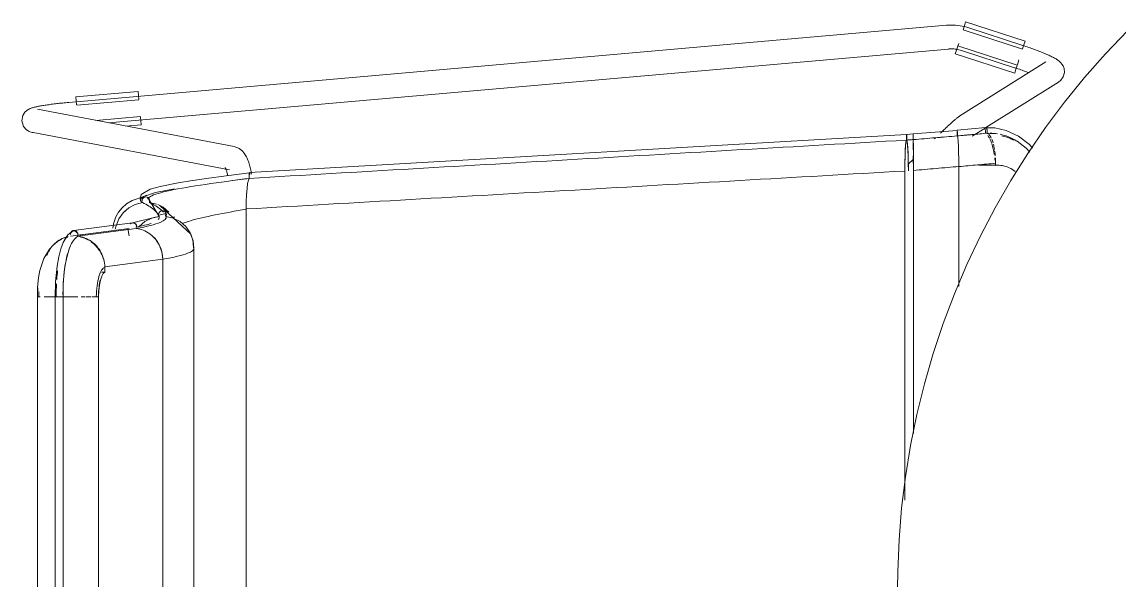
# Model space of a CAD drawing. Header units: millimetres. Extents: x 155927 to 326028, y -36033 to 97293.
# Drawn here: x 168914 to 169468, y 12309 to 12591 of the extents above; entities that cross this region are included whole.
import ezdxf

# ---------------------------------------------------------------- set-up
doc = ezdxf.new("R2010")
doc.units = ezdxf.units.MM
doc.header["$MEASUREMENT"] = 0
doc.layers.add('I-FURN', color=8, linetype='CONTINUOUS', lineweight=9)

msp = doc.modelspace()

# ---------------------------------------------------------------- linework, layer by layer
at = {"layer": 'I-FURN'}
for p, q in [((169390.15, 12589.47), (169390.78, 12591.42)), ((169390.78, 12591.42), (169420.79, 12581.73)), ((169381.1, 12589.71), (168937.78, 12550.76)), ((169381.14, 12589.71), (169381.1, 12589.71)), ((169382.28, 12589.79), (169381.14, 12589.71)), ((169383.42, 12589.82), (169382.28, 12589.79)), ((169384.57, 12589.8), (169383.42, 12589.82)), ((169385.71, 12589.74), (169384.57, 12589.8)), ((169386.84, 12589.63), (169385.71, 12589.74)), ((169387.97, 12589.48), (169386.84, 12589.63)), ((169389.1, 12589.28), (169387.97, 12589.48)), ((169390.22, 12589.04), (169389.1, 12589.28)), ((169389.48, 12587.38), (169419.48, 12577.69)), ((169389.51, 12587.5), (169390.15, 12589.47)), ((169391.32, 12588.75), (169390.22, 12589.04)), ((169392.41, 12588.42), (169391.32, 12588.75)), ((169419.23, 12579.71), (169392.41, 12588.42)), ((169472.47, 12586.92), (169461.43, 12575.34)), ((169386.9, 12579.41), (169387.28, 12580.57)), ((169420.79, 12581.73), (169420.16, 12579.78)), ((168957.8, 12540.47), (169382.15, 12577.75)), ((169382.15, 12577.76), (169382.81, 12577.8)), ((169382.81, 12577.8), (169383.47, 12577.82)), ((169383.47, 12577.82), (169384.13, 12577.81)), ((169384.13, 12577.81), (169384.79, 12577.78)), ((169384.79, 12577.78), (169385.45, 12577.71)), ((169385.45, 12577.71), (169386.11, 12577.63)), ((169385.57, 12575.27), (169386.2, 12577.22)), ((169385.57, 12575.27), (169415.57, 12565.58)), ((169386.11, 12577.63), (169386.76, 12577.51)), ((169386.2, 12577.22), (169386.83, 12579.19)), ((169386.76, 12577.51), (169387.41, 12577.37)), ((169416.88, 12569.62), (169386.87, 12579.31)), ((169387.41, 12577.37), (169388.05, 12577.21)), ((169388.05, 12577.21), (169388.68, 12577.02)), ((169388.68, 12577.02), (169388.71, 12577.01)), ((169388.71, 12577.01), (169415.52, 12568.3)), ((169419.69, 12579.56), (169419.23, 12579.71)), ((169420.16, 12579.78), (169419.52, 12577.81)), ((169420.43, 12579.32), (169419.69, 12579.56)), ((169421.16, 12579.07), (169420.43, 12579.32)), ((169421.9, 12578.82), (169421.16, 12579.07)), ((169422.63, 12578.57), (169421.9, 12578.82)), ((169423.35, 12578.32), (169422.63, 12578.57)), ((169424.06, 12578.06), (169423.35, 12578.32)), ((169424.77, 12577.81), (169424.06, 12578.06)), ((169425.47, 12577.56), (169424.77, 12577.81)), ((169426.16, 12577.3), (169425.47, 12577.56)), ((169426.84, 12577.05), (169426.16, 12577.3)), ((169427.5, 12576.79), (169426.84, 12577.05)), ((169428.15, 12576.54), (169427.5, 12576.79)), ((169428.79, 12576.29), (169428.15, 12576.54)), ((169429.42, 12576.04), (169428.79, 12576.29)), ((169430.03, 12575.79), (169429.42, 12576.04)), ((169430.63, 12575.54), (169430.03, 12575.79)), ((169431.2, 12575.29), (169430.63, 12575.54)), ((169431.77, 12575.05), (169431.2, 12575.29)), ((169432.31, 12574.81), (169431.77, 12575.05)), ((169432.84, 12574.57), (169432.31, 12574.81)), ((169433.35, 12574.34), (169432.84, 12574.57)), ((169461.43, 12575.34), (169450.86, 12563.33)), ((169431.38, 12571.22), (169387.8, 12543.91)), ((169416.84, 12569.5), (169416.2, 12567.53)), ((169416.91, 12569.72), (169417.71, 12572.2)), ((169433.84, 12574.11), (169433.35, 12574.34)), ((169434.31, 12573.87), (169433.84, 12574.11)), ((169434.77, 12573.65), (169434.31, 12573.87)), ((169435.21, 12573.42), (169434.77, 12573.65)), ((169435.64, 12573.19), (169435.21, 12573.42)), ((169436.05, 12572.96), (169435.64, 12573.19)), ((169436.45, 12572.72), (169436.05, 12572.96)), ((169436.84, 12572.48), (169436.45, 12572.72)), ((169437.22, 12572.22), (169436.84, 12572.48)), ((169437.61, 12571.95), (169437.22, 12572.22)), ((169438.02, 12571.63), (169437.61, 12571.95)), ((169438.44, 12571.26), (169438.02, 12571.63)), ((169438.91, 12570.8), (169438.44, 12571.26)), ((169439.43, 12570.17), (169438.91, 12570.8)), ((169439.99, 12569.26), (169439.43, 12570.17)), ((169440.52, 12567.88), (169439.99, 12569.26)), ((169415.85, 12568.19), (169415.52, 12568.3)), ((169416.2, 12567.53), (169415.57, 12565.58)), ((169416.54, 12567.96), (169415.85, 12568.19)), ((169417.23, 12567.73), (169416.54, 12567.96)), ((169417.92, 12567.5), (169417.23, 12567.73)), ((169418.6, 12567.27), (169417.92, 12567.5)), ((169419.27, 12567.03), (169418.6, 12567.27)), ((169419.94, 12566.8), (169419.27, 12567.03)), ((169420.59, 12566.56), (169419.94, 12566.8)), ((169421.24, 12566.32), (169420.59, 12566.56)), ((169421.88, 12566.09), (169421.24, 12566.32)), ((169422.5, 12565.86), (169421.88, 12566.09)), ((169438.88, 12561.94), (169440.1, 12563.68)), ((169440.1, 12563.68), (169440.69, 12565.9)), ((169440.69, 12565.9), (169440.52, 12567.88)), ((169400.99, 12538.02), (169437.76, 12561.05)), ((169438.88, 12561.94), (169437.76, 12561.05)), ((169450.86, 12563.33), (169440.78, 12550.91)), ((168941.38, 12553.57), (168972.79, 12556.33)), ((168941.56, 12551.53), (168941.38, 12553.57)), ((168972.79, 12556.33), (168972.97, 12554.29)), ((168972.97, 12554.29), (168973.15, 12552.23)), ((168916.53, 12546.65), (168917.24, 12547.13)), ((168917.24, 12547.13), (168917.8, 12547.43)), ((168917.8, 12547.43), (168918.27, 12547.65)), ((168918.27, 12547.65), (168918.7, 12547.81)), ((168918.7, 12547.81), (168919.1, 12547.96)), ((168919.1, 12547.96), (168919.5, 12548.08)), ((168919.5, 12548.08), (168919.89, 12548.2)), ((168919.89, 12548.2), (168920.3, 12548.3)), ((168920.3, 12548.3), (168920.71, 12548.41)), ((168920.71, 12548.41), (168921.14, 12548.51)), ((168921.14, 12548.51), (168921.58, 12548.61)), ((168921.58, 12548.61), (168922.04, 12548.7)), ((169021.22, 12528.47), (168921.93, 12547.28)), ((168922.04, 12548.7), (168922.52, 12548.8)), ((168922.52, 12548.8), (168923.01, 12548.89)), ((168923.01, 12548.89), (168923.53, 12548.99)), ((168923.53, 12548.99), (168924.06, 12549.08)), ((168924.06, 12549.08), (168924.61, 12549.17)), ((168924.61, 12549.17), (168925.18, 12549.27)), ((168925.18, 12549.27), (168925.77, 12549.36)), ((168925.77, 12549.36), (168926.37, 12549.45)), ((168926.37, 12549.45), (168926.99, 12549.54)), ((168926.99, 12549.54), (168927.62, 12549.63)), ((168927.62, 12549.63), (168928.27, 12549.72)), ((168928.27, 12549.72), (168928.94, 12549.81)), ((168928.94, 12549.81), (168929.61, 12549.89)), ((168929.61, 12549.89), (168930.3, 12549.98)), ((168930.3, 12549.98), (168931, 12550.06)), ((168931, 12550.06), (168931.71, 12550.15)), ((168931.71, 12550.15), (168932.43, 12550.23)), ((168932.43, 12550.23), (168933.15, 12550.31)), ((168933.15, 12550.31), (168933.88, 12550.39)), ((168933.88, 12550.39), (168934.62, 12550.46)), ((168934.62, 12550.46), (168935.37, 12550.54)), ((168935.37, 12550.54), (168936.12, 12550.61)), ((168936.12, 12550.61), (168936.87, 12550.68)), ((168936.87, 12550.68), (168937.62, 12550.75)), ((168937.62, 12550.75), (168937.78, 12550.76)), ((168941.74, 12549.47), (168941.56, 12551.53)), ((168941.75, 12549.34), (168973.17, 12552.1)), ((169440.78, 12550.91), (169431.2, 12538.09)), ((168914.1, 12541.38), (168914.58, 12544.14)), ((168914.93, 12538.63), (168914.1, 12541.38)), ((168914.58, 12544.14), (168915.62, 12545.79)), ((168915.62, 12545.79), (168916.53, 12546.65)), ((168973.91, 12543.65), (168951.43, 12541.68)), ((168973.92, 12543.53), (168974.1, 12541.47)), ((168974.1, 12541.47), (168974.28, 12539.42)), ((169384.67, 12541.38), (169384.35, 12541.09)), ((169384.98, 12541.65), (169384.67, 12541.38)), ((169385.28, 12541.91), (169384.98, 12541.65)), ((169385.56, 12542.15), (169385.28, 12541.91)), ((169385.82, 12542.38), (169385.56, 12542.15)), ((169386.07, 12542.6), (169385.82, 12542.38)), ((169386.31, 12542.8), (169386.07, 12542.6)), ((169386.55, 12542.99), (169386.31, 12542.8)), ((169386.77, 12543.17), (169386.55, 12542.99)), ((169386.99, 12543.34), (169386.77, 12543.17)), ((169387.22, 12543.52), (169386.99, 12543.34)), ((169387.48, 12543.7), (169387.22, 12543.52)), ((169387.8, 12543.91), (169387.48, 12543.7)), ((168914.93, 12538.63), (168916.26, 12537.05)), ((168916.26, 12537.05), (168917.34, 12536.3)), ((168917.34, 12536.3), (168918.14, 12535.93)), ((168918.14, 12535.93), (168918.76, 12535.71)), ((168918.76, 12535.71), (168919.28, 12535.58)), ((168966.38, 12538.73), (168974.28, 12539.42)), ((169364.33, 12534.84), (169386.53, 12536.66)), ((169378.55, 12535.75), (169378.06, 12535.29)), ((169379.02, 12536.2), (169378.55, 12535.75)), ((169379.49, 12536.64), (169379.02, 12536.2)), ((169379.96, 12537.07), (169379.49, 12536.64)), ((169380.41, 12537.49), (169379.96, 12537.07)), ((169380.85, 12537.9), (169380.41, 12537.49)), ((169381.29, 12538.31), (169380.85, 12537.9)), ((169381.71, 12538.7), (169381.29, 12538.31)), ((169382.13, 12539.08), (169381.71, 12538.7)), ((169382.53, 12539.45), (169382.13, 12539.08)), ((169382.92, 12539.8), (169382.53, 12539.45)), ((169383.3, 12540.15), (169382.92, 12539.8)), ((169383.66, 12540.48), (169383.3, 12540.15)), ((169384.01, 12540.79), (169383.66, 12540.48)), ((169384.35, 12541.09), (169384.01, 12540.79)), ((169386.45, 12535.74), (169386.43, 12535.29)), ((169386.43, 12535.29), (169386.45, 12535.74)), ((169386.48, 12536.41), (169386.46, 12536.12)), ((169386.46, 12536.12), (169386.48, 12536.41)), ((169386.51, 12536.6), (169386.48, 12536.41)), ((169386.48, 12536.41), (169386.51, 12536.6)), ((169386.53, 12536.67), (169386.51, 12536.6)), ((169386.51, 12536.6), (169386.53, 12536.66)), ((169386.53, 12536.67), (169401.02, 12538.09)), ((169386.56, 12536.6), (169386.53, 12536.67)), ((169386.53, 12536.66), (169386.56, 12536.59)), ((169386.58, 12536.41), (169386.56, 12536.6)), ((169386.61, 12536.11), (169386.58, 12536.41)), ((169386.58, 12536.4), (169386.61, 12536.11)), ((169386.62, 12535.73), (169386.61, 12536.11)), ((169386.61, 12536.11), (169386.62, 12535.72)), ((169386.63, 12535.28), (169386.62, 12535.73)), ((169386.62, 12535.72), (169386.63, 12535.27)), ((169394.17, 12533.75), (169400.62, 12537.78)), ((169405.59, 12537.88), (169400.13, 12537.97)), ((169411.24, 12536.66), (169405.59, 12537.88)), ((169417.55, 12533.76), (169411.24, 12536.66)), ((169431.2, 12538.09), (169422.15, 12524.9)), ((168919.28, 12535.58), (168919.69, 12535.49)), ((168919.69, 12535.49), (169018.98, 12516.68)), ((169029.06, 12515.28), (169360.97, 12534.56)), ((169360.66, 12530.84), (169360.47, 12529.09)), ((169360.87, 12531.73), (169360.66, 12530.84)), ((169360.87, 12533.18), (169360.86, 12532.69)), ((169360.86, 12532.69), (169360.86, 12532.2)), ((169360.86, 12532.2), (169360.87, 12531.73)), ((169360.88, 12533.64), (169360.87, 12533.18)), ((169360.9, 12534.02), (169360.88, 12533.64)), ((169360.92, 12534.31), (169360.9, 12534.02)), ((169360.95, 12534.5), (169360.92, 12534.31)), ((169360.97, 12534.56), (169360.95, 12534.5)), ((169364.33, 12534.83), (169360.97, 12534.57)), ((169361, 12534.49), (169360.97, 12534.56)), ((169361.03, 12534.31), (169361, 12534.49)), ((169361.05, 12534.01), (169361.03, 12534.31)), ((169361.07, 12533.63), (169361.05, 12534.01)), ((169361.08, 12533.18), (169361.07, 12533.63)), ((169361.07, 12531.72), (169361.08, 12532.19)), ((169361.28, 12530.82), (169361.07, 12531.72)), ((169361.08, 12532.69), (169361.08, 12533.18)), ((169361.08, 12532.19), (169361.08, 12532.69)), ((169361.48, 12529.07), (169361.28, 12530.82)), ((169364.31, 12531.1), (169364.3, 12529.35)), ((169364.3, 12529.34), (169364.31, 12531.09)), ((169364.32, 12532.96), (169364.33, 12533.45)), ((169364.33, 12533.45), (169364.32, 12532.96)), ((169364.32, 12532.46), (169364.32, 12532.96)), ((169364.32, 12532.96), (169364.32, 12532.46)), ((169364.33, 12531.99), (169364.32, 12532.46)), ((169364.32, 12532.46), (169364.33, 12531.99)), ((169364.33, 12534.77), (169364.33, 12534.84)), ((169364.33, 12534.84), (169364.33, 12534.77)), ((169364.33, 12534.77), (169364.33, 12534.83)), ((169364.33, 12534.83), (169364.33, 12534.77)), ((169364.33, 12534.58), (169364.33, 12534.77)), ((169364.33, 12534.77), (169364.34, 12534.58)), ((169364.34, 12534.58), (169364.33, 12534.77)), ((169364.33, 12534.77), (169364.33, 12534.58)), ((169364.33, 12534.28), (169364.33, 12534.58)), ((169364.33, 12534.58), (169364.33, 12534.29)), ((169364.33, 12534.29), (169364.33, 12533.9)), ((169364.33, 12533.9), (169364.33, 12534.28)), ((169364.33, 12533.45), (169364.33, 12533.9)), ((169364.33, 12533.9), (169364.33, 12533.45)), ((169364.34, 12534.58), (169364.34, 12534.29)), ((169364.34, 12534.29), (169364.34, 12534.58)), ((169364.34, 12534.29), (169364.34, 12533.91)), ((169364.34, 12533.91), (169364.34, 12534.29)), ((169364.34, 12533.91), (169364.34, 12533.45)), ((169364.34, 12533.46), (169364.34, 12533.91)), ((169364.34, 12532.97), (169364.34, 12533.46)), ((169364.34, 12533.45), (169364.34, 12532.96)), ((169364.34, 12532.47), (169364.34, 12532.97)), ((169364.34, 12532.96), (169364.34, 12532.47)), ((169364.34, 12532.47), (169364.34, 12532)), ((169364.34, 12532), (169364.34, 12532.47)), ((169364.34, 12532), (169364.35, 12531.11)), ((169364.35, 12531.11), (169364.34, 12532)), ((169364.35, 12531.11), (169364.37, 12529.37)), ((169364.37, 12529.37), (169364.35, 12531.11)), ((169375.58, 12532.93), (169375.07, 12532.45)), ((169386.43, 12535.29), (169386.43, 12534.8)), ((169386.43, 12534.79), (169386.43, 12535.29)), ((169386.43, 12534.8), (169386.43, 12534.3)), ((169386.43, 12534.3), (169386.43, 12534.79)), ((169386.43, 12534.3), (169386.44, 12533.83)), ((169386.44, 12533.83), (169386.43, 12534.3)), ((169386.64, 12534.78), (169386.63, 12535.28)), ((169386.63, 12535.27), (169386.64, 12534.78)), ((169386.63, 12534.29), (169386.64, 12534.78)), ((169386.64, 12534.78), (169386.63, 12534.28)), ((169386.63, 12533.82), (169386.63, 12534.29)), ((169386.63, 12534.28), (169386.63, 12533.81)), ((169386.82, 12532.92), (169386.63, 12533.82)), ((169386.63, 12533.81), (169386.82, 12532.93)), ((169386.82, 12532.93), (169387, 12531.21)), ((169387, 12531.19), (169386.82, 12532.92)), ((169387, 12531.19), (169387.15, 12528.75)), ((169387.15, 12528.71), (169387, 12531.19)), ((169416.85, 12531.19), (169413.16, 12533.1)), ((169421.42, 12527.69), (169416.85, 12531.19)), ((169423.08, 12529.43), (169417.55, 12533.76)), ((169021.22, 12528.47), (169022.2, 12528.21)), ((169022.2, 12528.21), (169023.1, 12527.84)), ((169023.1, 12527.84), (169023.89, 12527.41)), ((169023.89, 12527.41), (169024.58, 12526.92)), ((169024.58, 12526.92), (169025.17, 12526.41)), ((169025.17, 12526.41), (169025.69, 12525.89)), ((169025.69, 12525.89), (169026.15, 12525.36)), ((169026.15, 12525.36), (169026.55, 12524.83)), ((169026.55, 12524.83), (169026.91, 12524.29)), ((169360.31, 12526.59), (169360.18, 12523.46)), ((169360.47, 12529.09), (169360.31, 12526.59)), ((169361.64, 12526.57), (169361.48, 12529.07)), ((169361.76, 12523.45), (169361.64, 12526.57)), ((169364.3, 12529.35), (169364.29, 12526.85)), ((169364.29, 12526.84), (169364.3, 12529.34)), ((169364.38, 12526.86), (169364.37, 12529.37)), ((169364.37, 12529.36), (169364.38, 12526.86)), ((169364.38, 12526.86), (169364.39, 12523.73)), ((169364.39, 12523.73), (169364.38, 12526.86)), ((169387.15, 12528.71), (169387.26, 12525.68)), ((169387.26, 12525.61), (169387.15, 12528.71)), ((169387.26, 12525.61), (169387.34, 12522.17)), ((169387.34, 12522.18), (169387.26, 12525.61)), ((169422.15, 12524.9), (169413.63, 12511.36)), ((169423.15, 12525.62), (169421.42, 12527.69)), ((169424.48, 12527.68), (169423.08, 12529.43)), ((169026.91, 12524.29), (169027.23, 12523.75)), ((169027.23, 12523.75), (169027.52, 12523.22)), ((169027.52, 12523.22), (169027.79, 12522.67)), ((169027.79, 12522.67), (169028.04, 12522.11)), ((169028.04, 12522.11), (169028.28, 12521.54)), ((169028.28, 12521.54), (169028.5, 12520.95)), ((169028.5, 12520.95), (169028.71, 12520.36)), ((169028.71, 12520.36), (169028.9, 12519.76)), ((169028.9, 12519.76), (169029.08, 12519.14)), ((169029.08, 12519.14), (169029.25, 12518.51)), ((169360.11, 12519.89), (169360.08, 12516.11)), ((169360.18, 12523.46), (169360.11, 12519.89)), ((169364.39, 12522.17), (169361.72, 12519.6)), ((169361.84, 12519.9), (169361.76, 12523.45)), ((169361.87, 12516.22), (169361.84, 12519.9)), ((169364.27, 12520.16), (169364.28, 12523.72)), ((169364.28, 12523.72), (169364.27, 12520.17)), ((169364.39, 12523.73), (169364.39, 12520.16)), ((169364.39, 12520.16), (169364.39, 12523.73)), ((169364.39, 12520.16), (169364.4, 12516.37)), ((169364.4, 12516.37), (169364.39, 12520.16)), ((169387.36, 12518.32), (169387.34, 12522.08)), ((169387.34, 12522.08), (169387.36, 12518.44)), ((169405.92, 12520.01), (169405.92, 12518.97)), ((169017.21, 12513.72), (169007.28, 12512.36)), ((169016.75, 12517.9), (169016.77, 12517.87)), ((169016.77, 12517.87), (169016.81, 12517.8)), ((169016.81, 12517.8), (169016.86, 12517.71)), ((169016.86, 12517.71), (169016.93, 12517.56)), ((169016.93, 12517.56), (169017.02, 12517.36)), ((169017.02, 12517.36), (169017.12, 12517.13)), ((169017.12, 12517.13), (169017.22, 12516.86)), ((169029.06, 12515.27), (169017.21, 12513.72)), ((169017.22, 12516.86), (169017.32, 12516.56)), ((169017.32, 12516.56), (169017.43, 12516.22)), ((169017.43, 12516.22), (169017.54, 12515.86)), ((169017.54, 12515.86), (169017.65, 12515.46)), ((169017.65, 12515.46), (169017.75, 12515.04)), ((169017.75, 12515.04), (169017.86, 12514.6)), ((169017.86, 12514.6), (169017.96, 12514.13)), ((169017.96, 12514.13), (169018.06, 12513.63)), ((169028.86, 12513.87), (169028.85, 12513.38)), ((169028.85, 12513.38), (169028.86, 12513.87)), ((169028.86, 12513.87), (169028.88, 12514.33)), ((169028.88, 12514.32), (169028.86, 12513.87)), ((169028.92, 12514.71), (169028.88, 12514.32)), ((169028.88, 12514.33), (169028.92, 12514.71)), ((169028.96, 12515.01), (169028.92, 12514.71)), ((169028.92, 12514.71), (169028.96, 12515.01)), ((169029.06, 12515.28), (169029.12, 12515.21)), ((169029.12, 12515.21), (169029.06, 12515.27)), ((169029.21, 12514.74), (169029.17, 12515.03)), ((169029.17, 12515.03), (169029.21, 12514.74)), ((169029.25, 12514.36), (169029.21, 12514.74)), ((169029.21, 12514.74), (169029.25, 12514.36)), ((169029.25, 12518.51), (169029.42, 12517.87)), ((169029.42, 12517.87), (169029.57, 12517.21)), ((169029.57, 12517.21), (169029.71, 12516.54)), ((169029.71, 12516.54), (169029.85, 12515.86)), ((169029.85, 12515.86), (169029.97, 12515.17)), ((169029.97, 12515.17), (169030.09, 12514.47)), ((169360.08, 12516.11), (169360.08, 12349.84)), ((169360.08, 12349.84), (169360.08, 12516.11)), ((169364.4, 12516.37), (169364.4, 12383.54)), ((169364.4, 12383.54), (169364.4, 12516.37)), ((169387.36, 12457.76), (169387.36, 12518.32)), ((169387.36, 12518.32), (169387.36, 12457.76)), ((169407.16, 12519.02), (169397.41, 12519.02)), ((168983.92, 12508.34), (168978.93, 12506.94)), ((168992.94, 12510.15), (168983.92, 12508.34)), ((168999.26, 12511.18), (168992.94, 12510.15)), ((169007.28, 12512.36), (168999.26, 12511.18)), ((169027.8, 12507.3), (169028.11, 12509.76)), ((169028.11, 12509.76), (169027.8, 12507.26)), ((169028.11, 12509.77), (169028.48, 12511.51)), ((169028.48, 12511.51), (169028.11, 12509.76)), ((169028.48, 12511.51), (169028.88, 12512.41)), ((169028.88, 12512.41), (169028.48, 12511.51)), ((169028.85, 12513.38), (169028.86, 12512.88)), ((169028.86, 12512.88), (169028.85, 12513.38)), ((169028.86, 12512.88), (169028.88, 12512.41)), ((169028.88, 12512.41), (169028.86, 12512.88)), ((169413.63, 12511.36), (169405.66, 12497.49)), ((168981.49, 12505.26), (168969.77, 12501.27)), ((168974.29, 12504.17), (168973.76, 12501.98)), ((168978.93, 12506.94), (168974.29, 12504.17)), ((168975.35, 12502.47), (168975.04, 12502.08)), ((168975.04, 12502.08), (168975.35, 12502.46)), ((168975.74, 12502.77), (168975.35, 12502.47)), ((168975.35, 12502.46), (168975.74, 12502.76)), ((168975.74, 12502.76), (168976.2, 12502.96)), ((168976.2, 12502.96), (168975.74, 12502.77)), ((168976.68, 12503.04), (168976.2, 12502.96)), ((168976.2, 12502.96), (168976.68, 12503.03)), ((168977.17, 12502.98), (168976.68, 12503.04)), ((168976.68, 12503.03), (168977.17, 12502.97)), ((168977.63, 12502.79), (168977.17, 12502.98)), ((168977.17, 12502.97), (168977.63, 12502.79)), ((168977.54, 12502.84), (168983.24, 12493.45)), ((168977.63, 12502.79), (168978.03, 12502.5)), ((168978.03, 12502.51), (168977.63, 12502.79)), ((168978.35, 12502.13), (168978.03, 12502.51)), ((168978.03, 12502.5), (168978.35, 12502.12)), ((168991.15, 12507.17), (168981.49, 12505.26)), ((169027.56, 12504.16), (169027.4, 12500.63)), ((169027.41, 12500.69), (169027.56, 12504.16)), ((169027.56, 12504.21), (169027.8, 12507.27)), ((169027.8, 12507.26), (169027.56, 12504.16)), ((168964.7, 12497.47), (168962.93, 12495.3)), ((168966.95, 12499.46), (168964.7, 12497.47)), ((168968.03, 12497.52), (168965.2, 12495.04)), ((168965.2, 12495.03), (168967.2, 12496.9)), ((168969.77, 12501.27), (168966.95, 12499.46)), ((168971.35, 12499.26), (168968.03, 12497.52)), ((168974.98, 12500.16), (168971.35, 12499.26)), ((168973.76, 12501.98), (168974.06, 12501.07)), ((168974.77, 12501.13), (168974.85, 12501.62)), ((168974.85, 12501.62), (168974.77, 12501.13)), ((168974.81, 12500.63), (168974.98, 12500.16)), ((168974.98, 12500.16), (168974.82, 12500.63)), ((168974.85, 12501.62), (168975.04, 12502.08)), ((168975.04, 12502.08), (168974.85, 12501.62)), ((168978.56, 12501.68), (168978.35, 12502.13)), ((168978.35, 12502.12), (168978.55, 12501.67)), ((168978.61, 12500.68), (168978.46, 12500.21)), ((168978.46, 12500.21), (168982.08, 12499.42)), ((168978.47, 12500.21), (168978.62, 12500.69)), ((168982.08, 12499.43), (168978.47, 12500.21)), ((168978.55, 12501.67), (168978.64, 12501.18)), ((168978.65, 12501.19), (168978.56, 12501.68)), ((168978.64, 12501.18), (168978.61, 12500.68)), ((168978.62, 12500.69), (168978.65, 12501.19)), ((168985.4, 12497.79), (168982.67, 12499.21)), ((168983.73, 12498.73), (168999.43, 12484.13)), ((168983.73, 12498.73), (168985.4, 12497.78)), ((168988.24, 12495.38), (168985.4, 12497.79)), ((168985.4, 12497.78), (168988.24, 12495.38)), ((169027.35, 12496.94), (169027.41, 12500.63)), ((169027.4, 12500.63), (169027.35, 12496.86)), ((169027.35, 12496.86), (169027.35, 12113.46)), ((169027.35, 12113.38), (169027.35, 12496.86)), ((169405.66, 12497.49), (169398.25, 12483.31)), ((168961.58, 12493.03), (168960.29, 12489.43)), ((168962.93, 12495.3), (168961.58, 12493.03)), ((168963.03, 12491.95), (168961.63, 12488.44)), ((168965.2, 12495.04), (168963.03, 12491.95)), ((168969.89, 12489.88), (168981.5, 12492.84)), ((168979.63, 12492.31), (168976.24, 12490.56)), ((168983.35, 12493.2), (168979.63, 12492.31)), ((168981.5, 12492.84), (168983.37, 12493.17)), ((168986.95, 12494.72), (168983.06, 12493.88)), ((168983.15, 12494.17), (168983.23, 12494.66)), ((168983.23, 12494.66), (168983.15, 12494.17)), ((168983.19, 12493.67), (168983.15, 12494.17)), ((168983.15, 12494.17), (168983.19, 12493.67)), ((168983.35, 12493.2), (168983.19, 12493.67)), ((168983.19, 12493.67), (168983.35, 12493.2)), ((168983.23, 12494.66), (168983.43, 12495.11)), ((168983.43, 12495.11), (168983.23, 12494.66)), ((168983.43, 12495.11), (168983.75, 12495.49)), ((168983.75, 12495.49), (168983.43, 12495.11)), ((168984.15, 12495.79), (168983.75, 12495.49)), ((168983.75, 12495.49), (168984.15, 12495.78)), ((168984.61, 12495.98), (168984.15, 12495.79)), ((168984.15, 12495.78), (168984.61, 12495.97)), ((168984.61, 12495.97), (168985.1, 12496.04)), ((168985.1, 12496.04), (168984.61, 12495.98)), ((168985.1, 12496.04), (168985.59, 12495.97)), ((168985.59, 12495.98), (168985.1, 12496.04)), ((168986.05, 12495.79), (168985.59, 12495.98)), ((168985.59, 12495.97), (168986.05, 12495.78)), ((168986.46, 12495.49), (168986.05, 12495.79)), ((168986.05, 12495.78), (168986.45, 12495.49)), ((168986.45, 12495.49), (168986.77, 12495.11)), ((168986.77, 12495.11), (168986.46, 12495.49)), ((168986.77, 12495.11), (168986.97, 12494.66)), ((168986.97, 12494.66), (168986.77, 12495.11)), ((168986.82, 12495.01), (168986.87, 12492.13)), ((168987.01, 12493.67), (168986.85, 12493.2)), ((168986.85, 12493.2), (168987.02, 12493.67)), ((168990.57, 12492.31), (168986.85, 12493.2)), ((168986.97, 12494.66), (168987.05, 12494.17)), ((168987.05, 12494.17), (168986.97, 12494.66)), ((168987.05, 12494.17), (168987.01, 12493.67)), ((168987.02, 12493.67), (168987.05, 12494.17)), ((168993.96, 12490.56), (168990.57, 12492.31)), ((168990.57, 12492.3), (168993.96, 12490.55)), ((168938.63, 12483.2), (168968.32, 12487.04)), ((168940.19, 12486.04), (168969.96, 12489.89)), ((168971.87, 12487.06), (168942.17, 12483.22)), ((168960.29, 12489.43), (168960, 12487.16)), ((168961.63, 12488.44), (168961.26, 12486.7)), ((168961.26, 12486.69), (168961.63, 12488.43)), ((168967.54, 12486.92), (168968.23, 12483.43)), ((168969.29, 12489.65), (168968.9, 12489.36)), ((168969.73, 12489.84), (168969.29, 12489.65)), ((168970.2, 12489.91), (168969.73, 12489.84)), ((168970.67, 12489.84), (168970.2, 12489.91)), ((168971.11, 12489.65), (168970.67, 12489.84)), ((168971.49, 12489.35), (168971.11, 12489.65)), ((168971.79, 12488.97), (168971.49, 12489.35)), ((168971.98, 12488.52), (168971.79, 12488.97)), ((168972.06, 12488.03), (168971.98, 12488.52)), ((168972.03, 12487.53), (168972.06, 12488.03)), ((168976.24, 12490.56), (168973.36, 12488.05)), ((168996.84, 12488.05), (168993.96, 12490.56)), ((168993.96, 12490.55), (168996.83, 12488.04)), ((168996.83, 12488.04), (168999, 12484.91)), ((168999.01, 12484.91), (168996.84, 12488.05)), ((168931.93, 12480.32), (168929.86, 12478.65)), ((168934.19, 12481.65), (168931.93, 12480.32)), ((168937.3, 12483.79), (168935, 12479.96)), ((168939.69, 12485.68), (168937.3, 12483.79)), ((168944.6, 12483.97), (168942.16, 12483.65)), ((168981.37, 12481.94), (168978.63, 12484.43)), ((168983.45, 12478.83), (168981.37, 12481.94)), ((168998.83, 12485.23), (169000.56, 12480.76)), ((168999, 12484.91), (169000.37, 12481.34)), ((169000.37, 12481.34), (168999.01, 12484.91)), ((168999.43, 12484.13), (169000.13, 12482.2)), ((169000.37, 12481.34), (169000.84, 12477.55)), ((169000.85, 12477.55), (169000.37, 12481.34)), ((169000.56, 12480.76), (169001, 12477.01)), ((169398.25, 12483.31), (169391.41, 12468.84)), ((168928.02, 12476.67), (168925.15, 12471.96)), ((168929.86, 12478.65), (168928.02, 12476.67)), ((168933.81, 12476.79), (168932.73, 12472.75)), ((168935, 12479.96), (168933.81, 12476.79)), ((168938.14, 12477.25), (168937.05, 12473.82)), ((168984.77, 12475.28), (168983.45, 12478.83)), ((168985.25, 12471.51), (168984.77, 12475.28)), ((169000.85, 12477.55), (169000.85, 12132.77)), ((169000.85, 12132.77), (169000.85, 12477.55)), ((169001, 12438.1), (169001, 12477.01)), ((168925.15, 12471.96), (168923.13, 12465.81)), ((168932.73, 12472.75), (168931.86, 12468.03)), ((168936.08, 12469.38), (168935.49, 12465.37)), ((168937.05, 12473.82), (168936.08, 12469.38)), ((168955.97, 12467.65), (168985.25, 12471.51)), ((168985.25, 12471.51), (168985.25, 12138.8)), ((168985.25, 12138.8), (168985.25, 12471.51)), ((168923.13, 12465.81), (168922.48, 12462.31)), ((168931.86, 12468.03), (168931.06, 12460.14)), ((168935.49, 12465.37), (168934.96, 12458.81)), ((168956.04, 12464.94), (168954.37, 12464.94)), ((168954.39, 12462.95), (168955.18, 12464.3)), ((168955.18, 12464.3), (168956.04, 12464.94)), ((168956.04, 12464.94), (168955.97, 12467.65)), ((169391.41, 12468.84), (169385.15, 12454.12)), ((168922.48, 12462.31), (168921.96, 12457.1)), ((168931.06, 12460.14), (168930.92, 12452.58)), ((168934.96, 12458.81), (168934.88, 12452.58)), ((168952.89, 12455.62), (168953.21, 12458.47)), ((168953.21, 12458.47), (168953.72, 12460.96)), ((168953.72, 12460.96), (168954.39, 12462.95)), ((168921.96, 12457.1), (168921.88, 12452.58)), ((168922.05, 12452.58), (168921.88, 12452.58)), ((168921.88, 12452.58), (168921.88, 12157.73)), ((168921.9, 12452.58), (168923.37, 12452.58)), ((168925.4, 12452.58), (168927.98, 12452.58)), ((168931.16, 12452.58), (168928.13, 12452.58)), ((168928.15, 12452.58), (168931.16, 12452.58)), ((168930.92, 12452.58), (168930.92, 12157.73)), ((168930.92, 12452.58), (168934.77, 12452.58)), ((168930.99, 12452.58), (168930.92, 12452.58)), ((168931.18, 12452.58), (168930.99, 12452.58)), ((168931.49, 12452.58), (168931.18, 12452.58)), ((168931.88, 12452.58), (168931.49, 12452.58)), ((168932.33, 12452.58), (168931.88, 12452.58)), ((168932.82, 12452.58), (168932.33, 12452.58)), ((168933.32, 12452.58), (168932.82, 12452.58)), ((168933.8, 12452.58), (168933.32, 12452.58)), ((168934.21, 12452.58), (168933.8, 12452.58)), ((168934.54, 12452.58), (168934.21, 12452.58)), ((168934.77, 12452.58), (168934.54, 12452.58)), ((168938.66, 12452.58), (168934.85, 12452.58)), ((168934.85, 12452.58), (168938.66, 12452.58)), ((168934.88, 12157.73), (168934.88, 12452.58)), ((168938.86, 12452.58), (168942.41, 12452.58)), ((168944.04, 12452.58), (168945.88, 12452.58)), ((168946.4, 12452.58), (168948.87, 12452.58)), ((168949.45, 12452.58), (168951.19, 12452.58)), ((168952.72, 12452.58), (168952.72, 12157.73)), ((168952.78, 12452.58), (168952.89, 12455.62)), ((168952.78, 12157.73), (168952.78, 12452.58)), ((169385.15, 12454.12), (169379.49, 12439.15)), ((169001, 12133.3), (169001, 12438.1)), ((169379.49, 12439.15), (169374.44, 12423.97)), ((169374.44, 12423.97), (169369.99, 12408.61)), ((169369.99, 12408.61), (169366.16, 12393.07)), ((169366.16, 12393.07), (169362.96, 12377.4)), ((169362.96, 12377.4), (169360.39, 12361.61)), ((169360.39, 12361.61), (169358.45, 12345.72)), ((169358.45, 12345.72), (169357.14, 12329.78)), ((169357.14, 12329.78), (169356.48, 12313.79)), ((169356.48, 12313.79), (169356.38, 12305.16))]:
    msp.add_line(p, q, dxfattribs=at)
for centre, major_axis, ratio, start_param, end_param in [((168970.19, 12487.94), (0, -1.96), 0.955139, 1.359855, 3.903556), ((168970.18, 12471.38), (0, -15.78), 0.955139, 2.787556, 3.029056), ((168970.18, 12471.38), (0, -15.78), 0.955139, 2.545839, 2.787386), ((168970.18, 12471.38), (0, -15.78), 0.955139, 1.579038, 2.545717), ((168926.16, 12452.58), (0, -12.4), 0.287441, 4.492176, 4.712389), ((168937.63, 12452.58), (15.75, 0), 0.000004, 0.290246, 0.472486)]:
    msp.add_ellipse(centre, major_axis=major_axis, ratio=ratio, start_param=start_param, end_param=end_param, dxfattribs=at)
for points, knots in [([(169400.85, 12535.15), (169400.86, 12535.37), (169400.85, 12535.86), (169400.77, 12536.61), (169400.61, 12537.28), (169400.44, 12537.71), (169400.32, 12537.86), (169400.28, 12537.9)], [-1, -1, -1, -1, -0.90625, -0.8125, -0.71875, -0.625, -0.5625, -0.5625, -0.5625, -0.5625]), ([(169401.17, 12538.04), (169401.2, 12538.02), (169401.24, 12537.98), (169401.32, 12537.87), (169401.42, 12537.68), (169401.52, 12537.36), (169401.6, 12536.96), (169401.63, 12536.61), (169401.65, 12536.23), (169401.64, 12535.79), (169401.61, 12535.43), (169401.58, 12535.25)], [0.5555556, 0.5555556, 0.5555556, 0.5555556, 0.5833333, 0.6180556, 0.6527778, 0.7222222, 0.7916667, 0.8263889, 0.8611111, 0.9305556, 1, 1, 1, 1]), ([(169360.08, 12516.11), (169360.08, 12517.38), (169360.1, 12519.93), (169360.18, 12523.54), (169360.3, 12526.7), (169360.52, 12530.06), (169360.73, 12531.45), (169360.87, 12531.73)], [-1, -1, -1, -1, -0.833333, -0.666667, -0.5, -0.333333, 0, 0, 0, 0]), ([(169360.87, 12531.73), (169360.87, 12531.95), (169360.86, 12532.44), (169360.86, 12533.08), (169360.87, 12533.54), (169360.89, 12533.95), (169360.92, 12534.4), (169360.95, 12534.57), (169360.97, 12534.57)], [-1, -1, -1, -1, -0.90625, -0.8125, -0.765625, -0.71875, -0.625, -0.501507, -0.501507, -0.501507, -0.501507]), ([(169360.97, 12534.57), (169360.99, 12534.57), (169361.02, 12534.43), (169361.05, 12534.03), (169361.07, 12533.64), (169361.08, 12533.19), (169361.09, 12532.69), (169361.08, 12532.19), (169361.08, 12531.87), (169361.07, 12531.72)], [-0.5, -0.5, -0.5, -0.5, -0.375, -0.3125, -0.25, -0.1875, -0.125, -0.0625, 0, 0, 0, 0]), ([(169361.07, 12531.72), (169361.22, 12531.43), (169361.43, 12530.04), (169361.65, 12526.69), (169361.77, 12523.53), (169361.85, 12519.97), (169361.87, 12517.46), (169361.87, 12516.22)], [-1, -1, -1, -1, -0.6666667, -0.5, -0.3333333, -0.1666667, -0.003964, -0.003964, -0.003964, -0.003964]), ([(169380.33, 12533.32), (169378.68, 12533.18), (169373.35, 12532.74), (169368.02, 12532.3), (169364.33, 12531.99)], [0.2766114, 0.2766114, 0.2766114, 0.2766114, 0.5, 1, 1, 1, 1]), ([(169401.58, 12535.25), (169401.97, 12535.11), (169402.72, 12534.54), (169403.42, 12533.41), (169403.74, 12532.73)], [0, 0, 0, 0, 0.1666667, 0.3309695, 0.3309695, 0.3309695, 0.3309695]), ([(169408.16, 12534.67), (169410.27, 12534.23), (169413.35, 12533.22), (169416.12, 12531.59), (169416.99, 12531)], [0.1763318, 0.1763318, 0.1763318, 0.1763318, 0.3333333, 0.408557, 0.408557, 0.408557, 0.408557]), ([(169414.92, 12531.72), (169414.33, 12532.06), (169412.48, 12533.08), (169410.5, 12533.58), (169409.13, 12533.81)], [0.6175454, 0.6175454, 0.6175454, 0.6175454, 0.6666667, 0.7702374, 0.7702374, 0.7702374, 0.7702374]), ([(169405.24, 12524.54), (169405.12, 12525.22), (169404.95, 12526.06), (169404.77, 12526.91), (169404.73, 12527.1)], [-0.7589709, -0.7589709, -0.7589709, -0.7589709, -0.6666667, -0.6409461, -0.6409461, -0.6409461, -0.6409461]), ([(169404.82, 12529.6), (169405, 12528.86), (169405.17, 12528), (169405.33, 12527.11), (169405.34, 12527.05)], [0.5392675, 0.5392675, 0.5392675, 0.5392675, 0.6666667, 0.6749626, 0.6749626, 0.6749626, 0.6749626]), ([(169405.92, 12518.97), (169408.3, 12519.18), (169411.9, 12518.55), (169414.9, 12516.62), (169415.81, 12515.86)], [0, 0, 0, 0, 0.3333333, 0.5, 0.5, 0.5, 0.5]), ([(168977.58, 12502.04), (168977.78, 12502.45), (168979.38, 12503.87), (168987.68, 12506.31), (169006.11, 12509.36), (169021.33, 12511.39), (169028.88, 12512.41)], [0.1500589, 0.1500589, 0.1500589, 0.1500589, 0.25, 0.5, 0.75, 1, 1, 1, 1]), ([(168974.98, 12500.16), (168973.42, 12501.18), (168973.65, 12502.44), (168976.56, 12503.7), (168977.19, 12503.93)], [0, 0, 0, 0, 0.25, 0.3070827, 0.3070827, 0.3070827, 0.3070827]), ([(168983.06, 12493.88), (168982.6, 12494.81), (168980.81, 12496.91), (168977.38, 12499), (168974.98, 12500.16)], [0.0974617, 0.0974617, 0.0974617, 0.0974617, 0.5, 1, 1, 1, 1]), ([(168985.59, 12495.33), (168985.2, 12495.79), (168983.53, 12497.42), (168980.87, 12499.04), (168978.46, 12500.21)], [0.3036932, 0.3036932, 0.3036932, 0.3036932, 0.5, 1, 1, 1, 1]), ([(168995.07, 12489.56), (168996.22, 12490.05), (169000.47, 12491.51), (169011.18, 12493.94), (169021.96, 12495.88), (169027.35, 12496.86)], [0.375, 0.375, 0.375, 0.375, 0.5, 0.75, 1, 1, 1, 1]), ([(168942.35, 12484.07), (168942.35, 12484.21), (168942.32, 12484.44), (168942.23, 12484.73), (168942.12, 12485), (168941.92, 12485.31), (168941.62, 12485.63), (168941.25, 12485.87), (168940.89, 12486), (168940.58, 12486.05), (168940.31, 12486.05), (168940.04, 12486.02), (168939.8, 12485.95), (168939.55, 12485.83), (168939.25, 12485.64), (168938.94, 12485.32), (168938.72, 12484.92), (168938.62, 12484.57), (168938.59, 12484.3), (168938.58, 12484.14), (168938.58, 12484.07)], [0.1111111, 0.1111111, 0.1111111, 0.1111111, 0.1666667, 0.1944444, 0.2222222, 0.2777778, 0.3333333, 0.3888889, 0.4444444, 0.4791667, 0.5138889, 0.5486111, 0.5833333, 0.6180556, 0.6527778, 0.7222222, 0.7916667, 0.8263889, 0.8611111, 0.8888889, 0.8888889, 0.8888889, 0.8888889]), ([(168938.6, 12483.98), (168938.6, 12484.14), (168938.64, 12484.43), (168938.79, 12484.82), (168939.04, 12485.23), (168939.57, 12485.69), (168940.43, 12485.94), (168941.22, 12485.71), (168941.75, 12485.31), (168942.07, 12484.93), (168942.21, 12484.63), (168942.26, 12484.47)], [-0.875, -0.875, -0.875, -0.875, -0.8125, -0.765625, -0.71875, -0.625, -0.5, -0.375, -0.3125, -0.25, -0.1875, -0.1875, -0.1875, -0.1875]), ([(168937.42, 12482.99), (168936.68, 12482.83), (168934.81, 12482.26), (168931.98, 12480.72), (168930.15, 12479.04), (168929.37, 12478.09)], [0.0634811, 0.0634811, 0.0634811, 0.0634811, 0.1666667, 0.3333333, 0.5, 0.5, 0.5, 0.5]), ([(168949.05, 12480.38), (168951.1, 12478.95), (168953.59, 12476.02), (168955.16, 12472.48), (168955.4, 12471.26)], [-0.6666667, -0.6666667, -0.6666667, -0.6666667, -0.3333333, -0.1698038, -0.1698038, -0.1698038, -0.1698038]), ([(168928.75, 12477.29), (168928.22, 12476.56), (168927.5, 12475.31), (168926.87, 12473.98), (168926.67, 12473.46)], [0.5455526, 0.5455526, 0.5455526, 0.5455526, 0.6666667, 0.739481, 0.739481, 0.739481, 0.739481]), ([(168934.85, 12452.58), (168934.81, 12454.93), (168934.88, 12459.58), (168935.51, 12466.43), (168936.6, 12472.54), (168937.61, 12475.76), (168938.15, 12477.25)], [0.0000052, 0.0000052, 0.0000052, 0.0000052, 0.1666667, 0.3333333, 0.5, 0.6602535, 0.6602535, 0.6602535, 0.6602535]), ([(168985.25, 12471.51), (168990.97, 12472.52), (168998.61, 12474.35), (169001, 12476.18), (169001, 12477.01)], [0, 0, 0, 0, 0.5, 0.9107153, 0.9107153, 0.9107153, 0.9107153])]:
    msp.add_open_spline(points, degree=3, knots=knots, dxfattribs=at)
for points in [[(169360.87, 12531.73), (169305.47, 12528.51), (169194.71, 12522.07), (169084.11, 12515.63), (169028.88, 12512.41)], [(169360.87, 12531.73), (169361.45, 12531.77), (169362.61, 12531.86), (169363.76, 12531.95), (169364.34, 12532)], [(169361.07, 12531.72), (169361.62, 12531.77), (169362.7, 12531.86), (169363.78, 12531.95), (169364.33, 12531.99)], [(169386.63, 12533.81), (169382.92, 12533.51), (169375.49, 12532.91), (169368.06, 12532.3), (169364.34, 12532)], [(169386.63, 12533.82), (169389.15, 12534.05), (169394.19, 12534.53), (169399.14, 12535.01), (169401.58, 12535.25)], [(169386.63, 12533.85), (169388.94, 12534.08), (169391.25, 12534.3), (169393.52, 12534.53)], [(169402.89, 12532.67), (169402.58, 12533.3), (169402.26, 12533.7), (169401.94, 12534.03)], [(169405.09, 12535.02), (169404.21, 12535.13), (169403.31, 12535.15), (169402.41, 12535.15)], [(169403.86, 12530.24), (169403.59, 12531.05), (169403.31, 12531.86), (169403.01, 12532.42)], [(169403.12, 12535.22), (169404.38, 12535.2), (169405.64, 12535.11), (169406.88, 12534.92)], [(169403.95, 12532.25), (169404.2, 12531.66), (169404.43, 12531), (169404.64, 12530.27)], [(169404.7, 12527.2), (169404.49, 12528.12), (169404.26, 12529.07), (169404.01, 12529.92)], [(169405.45, 12526.37), (169405.57, 12525.52), (169405.69, 12524.64), (169405.75, 12523.73)], [(169387.36, 12518.32), (169390.5, 12518.62), (169396.75, 12519.21), (169402.89, 12519.76), (169405.92, 12520.01)], [(169405.68, 12521.43), (169405.63, 12521.91), (169405.56, 12522.38), (169405.5, 12522.84)], [(169405.82, 12522.8), (169405.87, 12521.89), (169405.91, 12520.96), (169405.92, 12520.01)], [(169405.92, 12518.97), (169406.42, 12519.01), (169406.93, 12519.03), (169407.44, 12519.02)], [(169193.59, 12506.52), (169249.05, 12509.72), (169304.55, 12512.91), (169360.08, 12516.11)], [(169364.4, 12516.37), (169368.23, 12516.72), (169372.06, 12517.06), (169375.89, 12517.4)], [(169375.89, 12517.4), (169379.72, 12517.75), (169383.54, 12518.09), (169387.36, 12518.44)], [(169019.51, 12511.21), (169022.61, 12511.6), (169025.74, 12512), (169028.86, 12512.39)], [(169027.35, 12496.94), (169082.71, 12500.13), (169138.13, 12503.33), (169193.59, 12506.52)], [(168971.87, 12487.06), (168977.37, 12488.08), (168985.43, 12490.13), (168987.4, 12492.18), (168986.85, 12493.2)], [(168982.93, 12491.57), (168983.5, 12492.11), (168983.64, 12492.65), (168983.35, 12493.2)], [(168986.85, 12493.2), (168986.76, 12493.48), (168986.64, 12493.76), (168986.49, 12494.04)], [(168989.91, 12492.64), (168990.38, 12492.7), (168990.85, 12492.75), (168991.32, 12492.81)], [(168971.66, 12487.69), (168974.78, 12488.35), (168977.7, 12489.01), (168979.42, 12489.66)], [(168935.29, 12482.13), (168935.94, 12482.39), (168936.62, 12482.55), (168937.3, 12482.69)], [(168938.21, 12477.42), (168938.78, 12478.89), (168940.05, 12481.35), (168941.45, 12482.66), (168942.18, 12483.01)], [(168955.97, 12467.65), (168955.93, 12468.95), (168955.57, 12471.45), (168954.16, 12475.05), (168951.97, 12478.2), (168949.13, 12480.72), (168945.79, 12482.49), (168943.41, 12483.07), (168942.17, 12483.22)], [(168943.69, 12482.76), (168945.07, 12482.44), (168946.44, 12481.94), (168947.7, 12481.24)], [(169001, 12477.01), (169001, 12477.19), (169000.94, 12477.37), (169000.84, 12477.55)], [(168931.69, 12461.39), (168931.8, 12462.87), (168931.95, 12464.32), (168932.13, 12465.74)], [(168951.65, 12452.58), (168951.68, 12454.48), (168951.94, 12458.21), (168952.9, 12463.01), (168954.3, 12466.33), (168955.4, 12467.28), (168955.96, 12467.41)], [(168931.45, 12452.58), (168931.41, 12454.8), (168931.44, 12457), (168931.55, 12459.18)], [(168953.67, 12460.96), (168953.12, 12458.9), (168952.84, 12456.19), (168952.74, 12453.42)], [(168921.97, 12452.58), (168921.96, 12454.16), (168922.04, 12455.66), (168922.18, 12457.09)]]:
    msp.add_open_spline(points, degree=3, dxfattribs=at)

doc.saveas('drawing.dxf')
